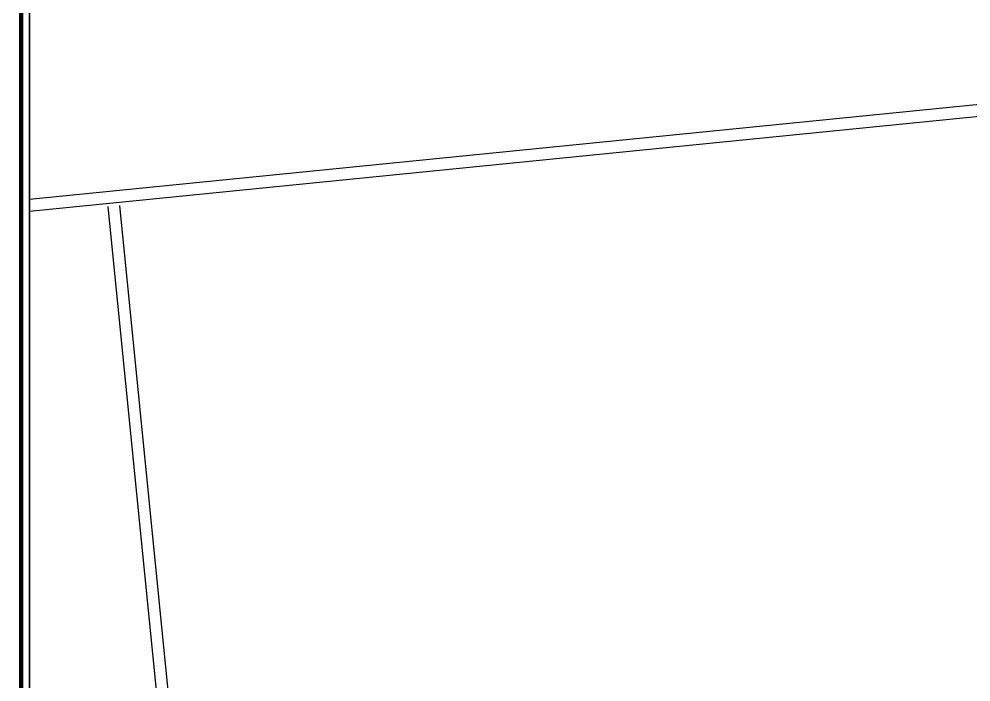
# Model space of a CAD drawing. Header units: inches. Extents: x 2 to 32666, y -5537 to 22.
# Drawn here: x 14875.9 to 15077.2, y -3988.8 to -3848.7 of the extents above; entities that cross this region are included whole.
import ezdxf
from ezdxf.enums import TextEntityAlignment as Align

# ---------------------------------------------------------------- set-up
doc = ezdxf.new("R2010")
doc.units = ezdxf.units.IN
doc.header["$MEASUREMENT"] = 0
for name, color, linetype in [('2', 2, 'Continuous'), ('3', 3, 'Continuous'), ('7', 7, 'Continuous'), ('BAO KHUNG', 31, 'Continuous'), ('DIM', 8, 'Continuous')]:
    doc.layers.add(name, color=color, linetype=linetype)
doc.layers.add('Cover text', color=7, linetype='Continuous', true_color=0x52370f)
doc.styles.add('TIEU DE', font='Vharialn.ttf')

# ---------------------------------------------------------------- blocks, each defined once
blk = doc.blocks.new('kt kien truc 1')
at = {"layer": '7', "color": 147, "linetype": 'Continuous'}
blk.add_lwpolyline([(12.33, 57.61), (581.67, 57.61), (581.67, 409.19), (12.33, 409.19)], close=True, dxfattribs=at)
at = {"layer": 'BAO KHUNG', "color": 167, "linetype": 'Continuous', "const_width": 0.871}
blk.add_lwpolyline([(10.59, 9.07), (583.41, 9.07), (583.41, 410.93), (10.59, 410.93)], close=True, dxfattribs=at)
at = {"layer": 'Cover text', "ltscale": 0.5, "style": 'TIEU DE'}
for tag, p in [('STT', (555.05, 15.58)), ('TENBANVE', (45.93, 14.6))]:
    blk.add_attdef(tag, text='', height=2, dxfattribs=at).set_placement(p, align=Align.MIDDLE_CENTER)

msp = doc.modelspace()

# ---------------------------------------------------------------- linework, layer by layer
at = {"layer": '2', "ltscale": 10}
for p, q in [((15220.2579, -3852.6612), (14878.1005, -3886.8769)), ((15220.2579, -3855.1736), (14878.1005, -3889.3894)), ((14912.585, -4066.9148), (14894.7287, -3888.3514)), ((14915.0975, -4066.9148), (14897.2163, -3888.1027))]:
    msp.add_line(p, q, dxfattribs=at)
at = {"layer": 'DIM'}
msp.add_lwpolyline([(14878.1005, -3715.3349), (15447.4384, -3715.3349), (15447.4384, -4066.9148), (14878.1005, -4066.9148)], close=True, dxfattribs=at)

# ---------------------------------------------------------------- block references
at = {"layer": '3'}
msp.add_blockref('kt kien truc 1', (14865.7695, -4124.5249), dxfattribs=at)

doc.saveas('drawing.dxf')
